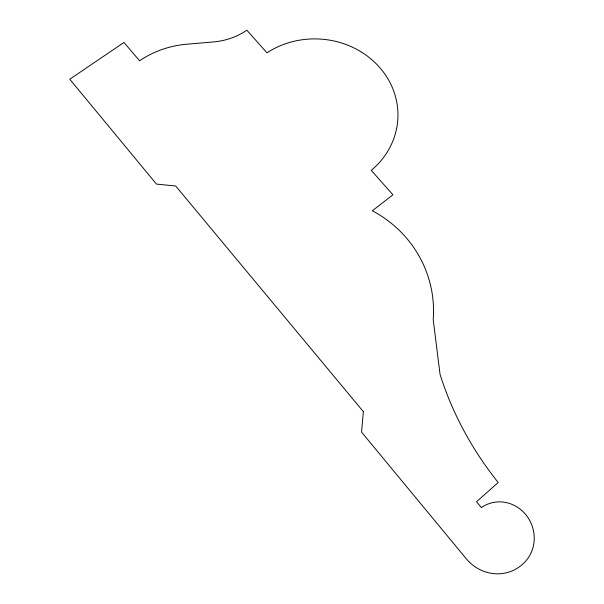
<?xml version="1.0" encoding="UTF-8"?>
<svg xmlns="http://www.w3.org/2000/svg" width="604" height="604" viewBox="0 0 604 604"><rect width="100%" height="100%" fill="white"/><g stroke="black" fill="none" stroke-linecap="round" stroke-linejoin="round"><path stroke-width="0.91" d="M363.359 411.664L361.554 432.117L466.197 558.677A41.91 39.547 68.6 0 0 526.076 560.678A35.16 33.122 68.6 0 0 525.533 514.344A35.16 33.122 68.6 0 0 481.418 507.579L476.526 501.758L498.187 482.49A313.921 278.316 40.7 0 1 440.059 374.457L433.196 319.554A117.81 114.299 -2.6 0 0 372.336 210.796L392.932 194.79L371.249 170.358A82.672 75.477 2.4 0 0 379.357 67.127A82.672 75.477 2.4 0 0 266.938 52.82L246.862 30.2A63.533 55.296 -3.2 0 1 213.272 41.963L186.779 44.213A91.385 82.861 -8.4 0 0 139.569 60.778L123.979 42.446L69.77 79.237L156.481 184.107L175.704 186.002L363.359 411.664"/></g></svg>
